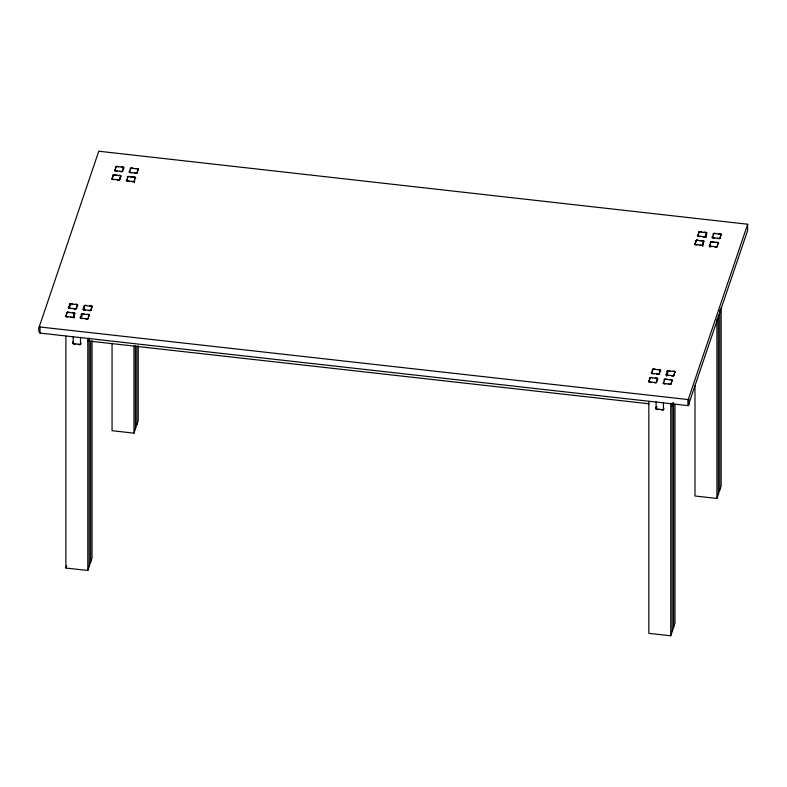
<?xml version="1.0" encoding="UTF-8"?>
<svg xmlns="http://www.w3.org/2000/svg" width="787" height="787" viewBox="0 0 787 787"><rect width="100%" height="100%" fill="white"/><g stroke="black" fill="none" stroke-linecap="round" stroke-linejoin="round"><path stroke-width="1.18" d="M39.35 326.487L98.778 151.212L747.65 224.226L747.64 230.434L688.222 405.649L40.019 333.068C38.278 332.931 38.16 324.982 40.019 326.989L688.222 399.57L747.65 224.295M72.365 304.067A1.653 0.954 0 0 0 70.073 303.812L68.725 308.061L76.034 308.878L77.451 304.658L70.141 303.841A1.653 0.954 0 0 0 69.62 305.14M84.14 314.141A1.653 0.954 0 0 0 81.848 313.885L80.5 318.135L87.81 318.951A1.653 0.954 0 0 0 88.282 317.682M92.059 340.653L92.059 557.835L87.81 570.496L65.892 568.037L66.6 565.922M112.049 343.575L112.049 430.696L133.967 433.155L138.227 420.494L138.227 345.65M700.017 245.072A1.653 0.954 0 0 0 702.319 245.337A1.653 0.954 0 0 0 702.761 244.009L703.312 242.366A1.653 0.954 0 0 0 703.755 241.048A1.653 0.954 0 0 0 701.463 240.783L698.63 240.468A1.653 0.954 0 0 0 696.328 240.212A1.653 0.954 0 0 0 695.885 241.54L695.334 243.173A1.653 0.954 0 0 0 694.891 244.501A1.653 0.954 0 0 0 697.184 244.757M667.691 370.785L666.274 375.005L673.583 375.822L675 371.602L667.691 370.785L667.691 373.225M658.424 409.21A1.653 1.328 18.6 0 1 656.132 408.955L656.909 406.633M672.167 406.377L673.229 403.21M648.822 401.439L648.822 633.338L670.75 635.798L675 623.147L675 404.734M694.98 385.571L694.98 495.997L716.908 498.456L721.158 485.805L721.158 307.884M688.841 405.335L688.871 399.196M81.405 315.213A1.653 0.954 0 0 1 81.848 313.885L89.226 314.731A1.653 0.954 0 0 1 88.833 316.04M88.016 340.938L649.009 403.78M656.132 401.813L656.132 408.955L663.441 409.781A1.653 1.328 18.6 0 0 663.441 407.863M719.741 310.108L719.741 490.016M718.324 315.095L718.324 494.236M716.908 319.315L716.908 498.456M709.943 247.246L709.943 244.816A1.653 0.954 0 0 0 709.5 246.134A1.653 0.954 0 0 0 711.802 246.4M706.146 235.146L706.146 237.576M702.761 244.009L702.761 246.439M687.907 399.57L687.907 405.649M673.583 402.816L673.583 627.357M672.167 402.806L672.167 631.577M670.75 403.888L670.75 635.798M666.619 376.147L666.619 373.717A1.653 0.954 0 0 0 666.176 375.045A1.653 0.954 0 0 0 668.478 375.301M663.441 402.629L663.441 409.781A1.653 1.328 18.6 0 1 661.139 409.515M136.81 346.182L136.81 424.714M135.384 345.493L135.384 428.935M134.439 182.771L134.439 180.341A1.653 0.954 0 0 1 133.997 181.659A1.653 0.954 0 0 1 131.695 181.404M133.967 346.034L133.967 433.155M90.643 341.194L90.643 562.056M89.226 338.046L89.226 566.276M87.81 338.587L87.81 570.496M84.239 309.202L84.239 306.773A1.653 0.954 0 0 1 84.681 305.445A1.653 0.954 0 0 1 86.983 305.7M81.917 313.915L81.917 316.354M80.5 337.318L80.5 344.47A1.653 1.328 18.6 0 1 78.208 344.214M74.214 315.617L74.214 318.046M73.201 336.502L73.201 343.653L80.5 344.47A1.653 1.328 18.6 0 0 80.5 342.561M70.141 303.841L70.141 306.291M65.892 336.128L65.892 568.037M40.019 326.989L40.019 333.068M656.132 408.955A1.653 1.328 18.6 0 1 656.132 407.046M75.493 343.909A1.653 1.328 18.6 0 1 73.201 343.653A1.653 1.328 18.6 0 1 73.201 341.745M89.816 306.025A1.653 0.954 0 0 1 92.109 306.281A1.653 0.954 0 0 1 91.666 307.609M68.085 316.797A1.653 0.954 0 0 1 65.793 316.531A1.653 0.954 0 0 1 66.236 315.213M717.921 244.009A1.653 0.954 0 0 0 718.374 242.681A1.653 0.954 0 0 0 716.072 242.426L713.238 242.111A1.653 0.954 0 0 0 710.946 241.845A1.653 0.954 0 0 0 710.494 243.173M128.861 181.089A1.653 0.954 0 0 1 126.569 180.833A1.653 0.954 0 0 1 127.012 179.505M700.017 236.316A1.653 0.954 0 0 1 697.725 236.061A1.653 0.954 0 0 1 698.167 234.742L698.718 233.1A1.653 0.954 0 0 1 699.161 231.772A1.653 0.954 0 0 1 701.463 232.027M137.272 171.9A1.653 0.954 0 0 1 136.83 173.229A1.653 0.954 0 0 1 134.538 172.973M672.747 371.326A1.653 0.954 0 0 1 675.049 371.582A1.653 0.954 0 0 1 674.607 372.91M127.563 177.872A1.653 0.954 0 0 1 128.006 176.544A1.653 0.954 0 0 1 130.308 176.8L133.141 177.114A1.653 0.954 0 0 1 135.433 177.38A1.653 0.954 0 0 1 134.99 178.698M131.695 172.648A1.653 0.954 0 0 1 129.402 172.392A1.653 0.954 0 0 1 129.845 171.064M704.296 232.352A1.653 0.954 0 0 1 706.598 232.608A1.653 0.954 0 0 1 706.146 233.936L705.595 235.569A1.653 0.954 0 0 1 705.152 236.897A1.653 0.954 0 0 1 702.86 236.641M130.396 169.431A1.653 0.954 0 0 1 130.849 168.103A1.653 0.954 0 0 1 133.141 168.359M115.787 167.798A1.653 0.954 0 0 1 116.23 166.47A1.653 0.954 0 0 1 118.522 166.726M119.919 171.33A1.653 0.954 0 0 0 122.221 171.586A1.653 0.954 0 0 0 122.664 170.267L123.215 168.625A1.653 0.954 0 0 0 123.657 167.297A1.653 0.954 0 0 0 121.365 167.041M653.859 382.413A1.653 0.954 0 0 0 656.151 382.669A1.653 0.954 0 0 0 656.604 381.351L657.155 379.708A1.653 0.954 0 0 0 657.598 378.39A1.653 0.954 0 0 0 655.305 378.124M720.213 237.212A1.653 0.954 0 0 1 719.771 238.53A1.653 0.954 0 0 1 717.469 238.274M117.086 171.015A1.653 0.954 0 0 1 114.784 170.759A1.653 0.954 0 0 1 115.236 169.431M86.983 314.456A1.653 0.954 0 0 1 89.275 314.711L87.81 318.951A1.653 0.954 0 0 1 85.537 318.745M651.026 382.098A1.653 0.954 0 0 1 648.724 381.843A1.653 0.954 0 0 1 649.177 380.514L649.728 378.881A1.653 0.954 0 0 1 650.17 377.553A1.653 0.954 0 0 1 652.462 377.809M674.056 374.543A1.653 0.954 0 0 1 673.603 375.871A1.653 0.954 0 0 1 671.311 375.615M82.704 318.43A1.653 0.954 0 0 1 80.402 318.174A1.653 0.954 0 0 1 80.854 316.846M714.635 237.959A1.653 0.954 0 0 1 712.333 237.704A1.653 0.954 0 0 1 712.786 236.375M667.169 372.074A1.653 0.954 0 0 1 667.622 370.756A1.653 0.954 0 0 1 669.914 371.011M135.974 168.684A1.653 0.954 0 0 1 138.276 168.939A1.653 0.954 0 0 1 137.823 170.267M70.928 317.112A1.653 0.954 0 0 0 73.221 317.368A1.653 0.954 0 0 0 73.663 316.04L74.214 314.407A1.653 0.954 0 0 0 74.667 313.078A1.653 0.954 0 0 0 72.365 312.823M114.253 179.456A1.653 0.954 0 0 1 111.951 179.19A1.653 0.954 0 0 1 112.393 177.872M112.944 176.229A1.653 0.954 0 0 1 113.397 174.901A1.653 0.954 0 0 1 115.689 175.167L118.522 175.481A1.653 0.954 0 0 1 120.824 175.737A1.653 0.954 0 0 1 120.381 177.065L119.831 178.698A1.653 0.954 0 0 1 119.378 180.026A1.653 0.954 0 0 1 117.086 179.77M653.859 373.658A1.653 0.954 0 0 1 651.567 373.402A1.653 0.954 0 0 1 652.01 372.074L652.561 370.441A1.653 0.954 0 0 1 653.003 369.113A1.653 0.954 0 0 1 655.305 369.369M70.928 308.356A1.653 0.954 0 0 1 68.626 308.101A1.653 0.954 0 0 1 69.079 306.773M664.336 380.514A1.653 0.954 0 0 1 664.779 379.186A1.653 0.954 0 0 1 667.081 379.442M656.692 373.982A1.653 0.954 0 0 0 658.994 374.238A1.653 0.954 0 0 0 659.437 372.91L659.988 371.277A1.653 0.954 0 0 0 660.431 369.949A1.653 0.954 0 0 0 658.139 369.693M66.787 313.57A1.653 0.954 0 0 1 67.229 312.242A1.653 0.954 0 0 1 69.531 312.508M713.337 234.742A1.653 0.954 0 0 1 713.779 233.414A1.653 0.954 0 0 1 716.072 233.67M73.762 308.671A1.653 0.954 0 0 0 76.054 308.927A1.653 0.954 0 0 0 76.506 307.609L77.057 305.966A1.653 0.954 0 0 0 77.5 304.638A1.653 0.954 0 0 0 75.198 304.382M85.537 309.989A1.653 0.954 0 0 1 83.245 309.734A1.653 0.954 0 0 1 83.688 308.406M669.914 379.767A1.653 0.954 0 0 1 672.216 380.023A1.653 0.954 0 0 1 671.764 381.351M665.635 383.731A1.653 0.954 0 0 1 663.343 383.476A1.653 0.954 0 0 1 663.785 382.157M91.115 309.242A1.653 0.954 0 0 1 90.672 310.57A1.653 0.954 0 0 1 88.37 310.314M718.915 233.985A1.653 0.954 0 0 1 721.207 234.241A1.653 0.954 0 0 1 720.764 235.569M671.213 382.984A1.653 0.954 0 0 1 670.77 384.312A1.653 0.954 0 0 1 668.478 384.056M717.38 245.642A1.653 0.954 0 0 1 716.927 246.97A1.653 0.954 0 0 1 714.635 246.715M67.308 312.282L65.892 316.502L73.201 317.318L74.617 313.098L67.308 312.282M113.466 174.94L112.049 179.161L119.358 179.977L120.775 175.757L113.466 174.94M116.299 166.5L114.882 170.72L122.192 171.536L123.608 167.316L116.299 166.5M84.76 305.474L83.343 309.694L90.643 310.521L92.059 306.3L84.76 305.474M128.084 176.573L126.668 180.794L133.967 181.61L135.384 177.39L128.084 176.573M130.917 168.143L129.501 172.353L136.81 173.179L138.227 168.959L130.917 168.143M650.239 377.583L648.822 381.803L656.132 382.62L657.548 378.399L650.239 377.583M653.082 369.152L651.656 373.363L658.965 374.189L660.382 369.969L653.082 369.152M696.406 240.242L694.98 244.462L702.289 245.278L703.706 241.068L696.406 240.242M699.24 231.811L697.823 236.021L705.122 236.848L706.549 232.627L699.24 231.811M664.858 379.226L663.441 383.436L670.75 384.263L672.167 380.042L664.858 379.226M711.015 241.884L709.599 246.105L716.908 246.921L718.324 242.701L711.015 241.884M713.848 233.444L712.432 237.664L719.741 238.481L721.158 234.26L713.848 233.444"/></g></svg>
